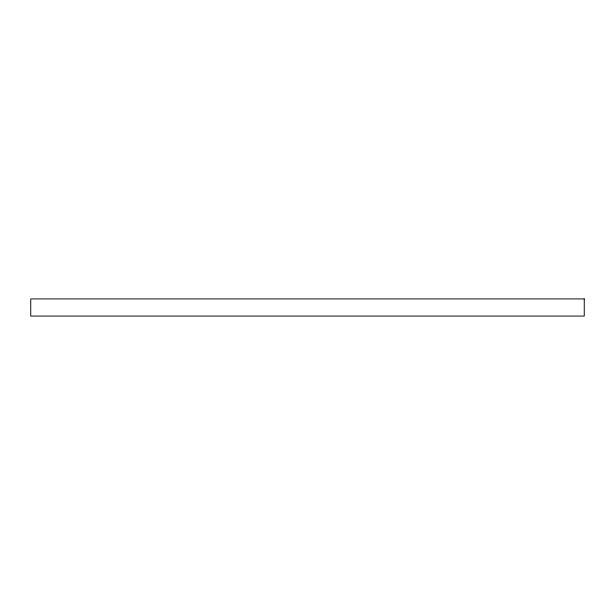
<?xml version="1.0" encoding="UTF-8"?>
<svg xmlns="http://www.w3.org/2000/svg" width="615" height="615" viewBox="0 0 615 615"><rect width="100%" height="100%" fill="white"/><g stroke="black" fill="none" stroke-linecap="round" stroke-linejoin="round"><path stroke-width="0.92" d="M584.25 298.928L30.75 298.928L30.75 316.072L584.25 316.072L584.25 298.928"/></g></svg>
